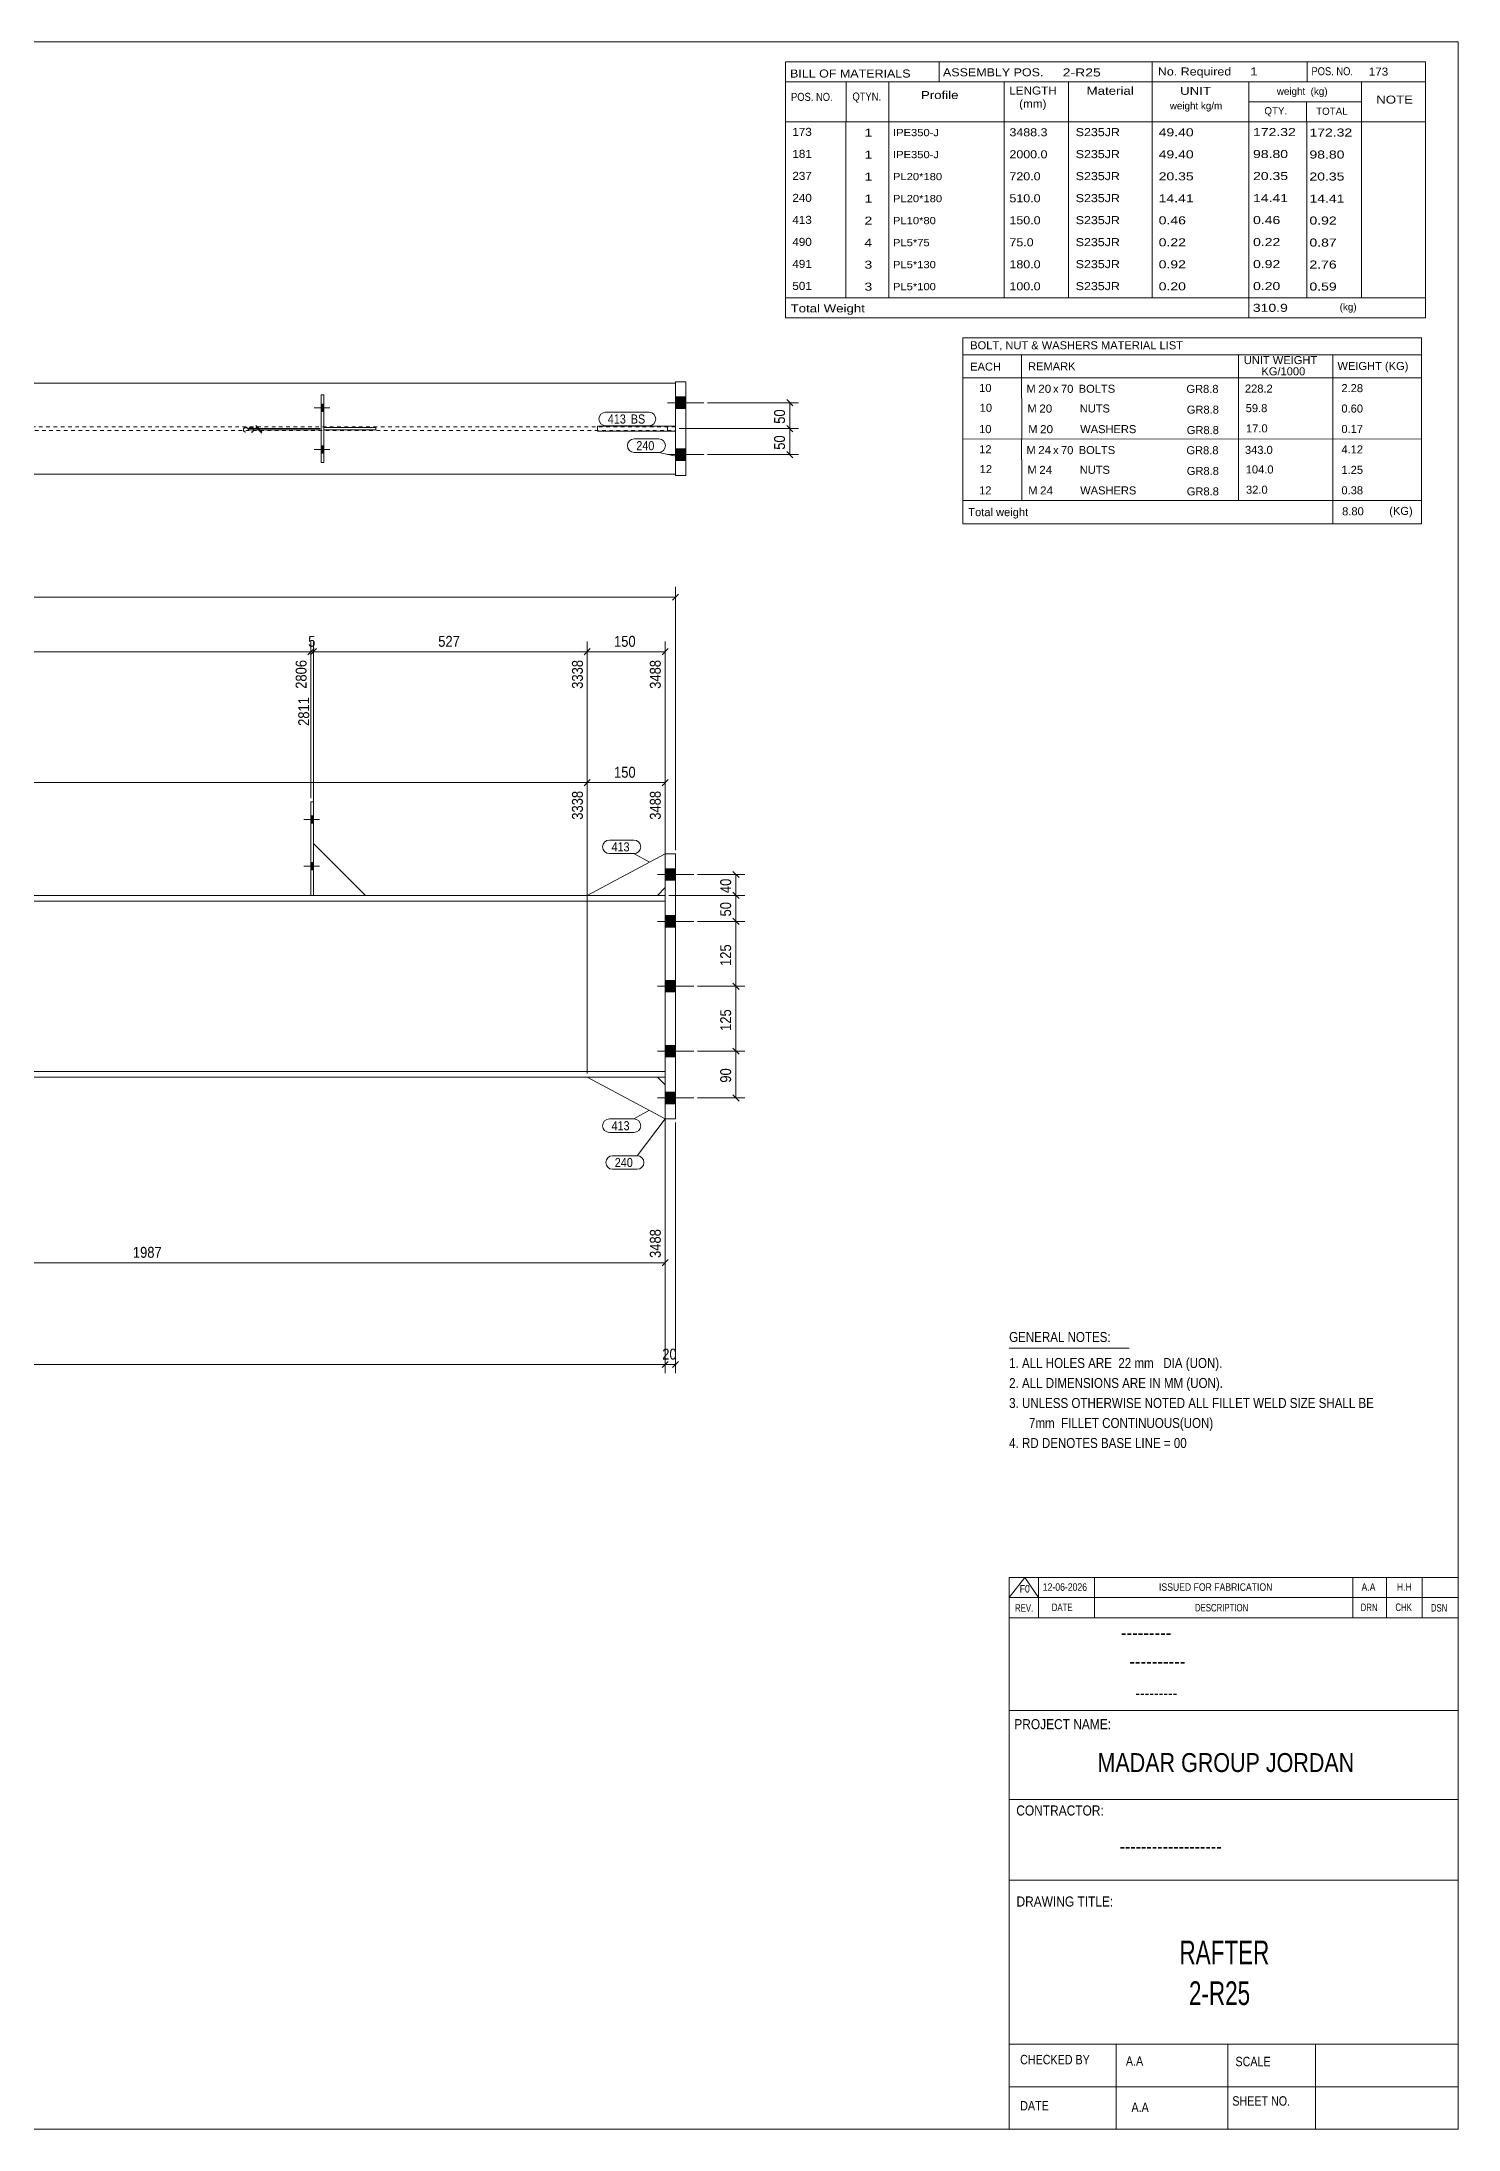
# Model space of a CAD drawing. Header units: millimetres. Extents: x 2 to 825, y 1 to 579.
# Drawn here: x 435 to 825, y 5 to 579 of the extents above; entities that cross this region are included whole.
import ezdxf

# ---------------------------------------------------------------- set-up
doc = ezdxf.new("R2010")
doc.units = ezdxf.units.MM
doc.linetypes.add('XKITLINE00', pattern=[0])
doc.linetypes.add('XKITLINE01', pattern=[4, 1, -1, 1, -1])
for name, color, linetype, lineweight in [('Bolt', 3, 'Continuous', 0), ('Dimensions', 7, 'Continuous', 0), ('DrawingSheet', 5, 'Continuous', 0), ('OtherObjectType', 7, 'Continuous', 0), ('Part', 2, 'Continuous', 0), ('PartMark', 7, 'Continuous', 0)]:
    doc.layers.add(name, color=color, linetype=linetype, lineweight=lineweight)
doc.styles.add('@ARIAL_UNICODE_MS_BOLD', font='ARIAL.TTF')
doc.styles.add('ARIAL', font='ARIAL.TTF')
doc.styles.add('ARIAL_NARROW', font='ARIALN.TTF')
doc.styles.add('COMIC_SANS_MS_BOLD', font='COMICBD.TTF')
doc.styles.add('SWIS721_EX_BT', font='ARIAL.TTF')
doc.styles.add('SWISSE', font='ARIAL.TTF')

# ---------------------------------------------------------------- blocks, each defined once
blk = doc.blocks.new('*A5')
at = {"layer": 'Bolt'}
for points in [[(509.5, 366.14), (510.21, 366.14), (510.21, 364.14), (509.5, 364.14)], [(509.5, 366.14), (510.21, 366.14), (510.21, 364.14), (509.5, 364.14)], [(509.5, 353.28), (510.21, 353.28), (510.21, 351.28), (509.5, 351.28)], [(509.5, 353.28), (510.21, 353.28), (510.21, 351.28), (509.5, 351.28)]]:
    blk.add_hatch(color=3, dxfattribs=at).paths.add_polyline_path(points, flags=17)
at = {"layer": 'Bolt', "color": 3, "linetype": 'XKITLINE00', "lineweight": 0}
for p, q in [((511.87, 365.14), (507.59, 365.14)), ((511.87, 365.14), (507.59, 365.14)), ((510.21, 366.14), (509.5, 366.14)), ((510.21, 366.14), (509.5, 366.14)), ((510.21, 364.14), (509.5, 364.14)), ((510.21, 364.14), (509.5, 364.14)), ((511.87, 352.28), (507.59, 352.28)), ((511.87, 352.28), (507.59, 352.28)), ((510.21, 353.28), (509.5, 353.28)), ((510.21, 353.28), (509.5, 353.28)), ((510.21, 351.28), (509.5, 351.28)), ((510.21, 351.28), (509.5, 351.28))]:
    blk.add_line(p, q, dxfattribs=at)
blk = doc.blocks.new('*A12')
at = {"layer": 'Bolt'}
for points in [[(609.76, 348.42), (606.9, 348.42), (606.9, 351.57), (609.76, 351.57)], [(609.76, 348.42), (606.9, 348.42), (606.9, 351.57), (609.76, 351.57)], [(609.76, 335.57), (606.9, 335.57), (606.9, 338.71), (609.76, 338.71)], [(609.76, 335.57), (606.9, 335.57), (606.9, 338.71), (609.76, 338.71)], [(609.76, 317.71), (606.9, 317.71), (606.9, 320.85), (609.76, 320.85)], [(609.76, 317.71), (606.9, 317.71), (606.9, 320.85), (609.76, 320.85)], [(609.76, 299.85), (606.9, 299.85), (606.9, 303), (609.76, 303)], [(609.76, 299.85), (606.9, 299.85), (606.9, 303), (609.76, 303)], [(609.76, 287), (606.9, 287), (606.9, 290.14), (609.76, 290.14)], [(609.76, 287), (606.9, 287), (606.9, 290.14), (609.76, 290.14)]]:
    blk.add_hatch(color=3, dxfattribs=at).paths.add_polyline_path(points, flags=17)
at = {"layer": 'Bolt', "color": 3, "linetype": 'XKITLINE00', "lineweight": 0}
for p, q in [((609.76, 351.57), (606.9, 351.57)), ((609.76, 351.57), (606.9, 351.57)), ((614.76, 350), (604.76, 350)), ((614.76, 350), (604.76, 350)), ((609.76, 348.42), (606.9, 348.42)), ((609.76, 348.42), (606.9, 348.42)), ((609.76, 338.71), (606.9, 338.71)), ((609.76, 338.71), (606.9, 338.71)), ((614.76, 337.14), (604.76, 337.14)), ((614.76, 337.14), (604.76, 337.14)), ((609.76, 335.57), (606.9, 335.57)), ((609.76, 335.57), (606.9, 335.57)), ((614.76, 319.28), (604.76, 319.28)), ((614.76, 319.28), (604.76, 319.28)), ((609.76, 320.85), (606.9, 320.85)), ((609.76, 320.85), (606.9, 320.85)), ((609.76, 317.71), (606.9, 317.71)), ((609.76, 317.71), (606.9, 317.71)), ((614.76, 301.42), (604.76, 301.42)), ((614.76, 301.42), (604.76, 301.42)), ((609.76, 303), (606.9, 303)), ((609.76, 303), (606.9, 303)), ((609.76, 299.85), (606.9, 299.85)), ((609.76, 299.85), (606.9, 299.85)), ((614.76, 288.57), (604.76, 288.57)), ((614.76, 288.57), (604.76, 288.57)), ((609.76, 290.14), (606.9, 290.14)), ((609.76, 290.14), (606.9, 290.14)), ((609.76, 287), (606.9, 287)), ((609.76, 287), (606.9, 287))]:
    blk.add_line(p, q, dxfattribs=at)
blk = doc.blocks.new('*A14')
at = {"layer": 'Part', "color": 2, "linetype": 'XKITLINE00', "lineweight": 0}
for p, q in [((606.9, 342.71), (113.69, 342.71)), ((606.9, 344.28), (113.85, 344.28)), ((108.58, 294.28), (606.9, 294.28)), ((606.9, 295.85), (108.75, 295.85))]:
    blk.add_line(p, q, dxfattribs=at)
at = {"layer": 'Part', "color": 7, "linetype": 'XKITLINE01', "lineweight": 0}
blk.add_line((606.9, 294.28), (606.9, 344.28), dxfattribs=at)
blk = doc.blocks.new('*A15')
at = {"layer": 'Part', "color": 2, "linetype": 'XKITLINE00', "lineweight": 0}
for p, q in [((509.5, 344.28), (509.5, 370)), ((509.5, 370), (510.21, 370)), ((510.21, 370), (510.21, 344.28))]:
    blk.add_line(p, q, dxfattribs=at)
at = {"layer": 'Part', "color": 7, "linetype": 'XKITLINE01', "lineweight": 0}
blk.add_line((510.21, 344.28), (509.5, 344.28), dxfattribs=at)
blk = doc.blocks.new('*A16')
at = {"layer": 'Part', "color": 2, "linetype": 'XKITLINE00', "lineweight": 0}
blk.add_line((524.5, 344.28), (510.21, 358.57), dxfattribs=at)
at = {"layer": 'Part', "color": 7, "linetype": 'XKITLINE01', "lineweight": 0}
for p, q in [((510.21, 358.57), (510.21, 344.28)), ((510.21, 344.28), (524.5, 344.28))]:
    blk.add_line(p, q, dxfattribs=at)
blk = doc.blocks.new('*A25')
at = {"layer": 'Part', "color": 2, "linetype": 'XKITLINE00', "lineweight": 0}
for p, q in [((606.9, 355.71), (585.48, 344.28)), ((604.76, 344.28), (606.9, 346.42))]:
    blk.add_line(p, q, dxfattribs=at)
at = {"layer": 'Part', "color": 7, "linetype": 'XKITLINE01', "lineweight": 0}
for p, q in [((606.9, 355.71), (606.9, 346.42)), ((585.48, 344.28), (604.76, 344.28))]:
    blk.add_line(p, q, dxfattribs=at)
blk = doc.blocks.new('*A26')
at = {"layer": 'Part', "color": 2, "linetype": 'XKITLINE00', "lineweight": 0}
for p, q in [((585.48, 294.28), (606.9, 282.85)), ((604.76, 294.28), (606.9, 292.14))]:
    blk.add_line(p, q, dxfattribs=at)
at = {"layer": 'Part', "color": 7, "linetype": 'XKITLINE01', "lineweight": 0}
for p, q in [((604.76, 294.28), (585.48, 294.28)), ((606.9, 292.14), (606.9, 282.85))]:
    blk.add_line(p, q, dxfattribs=at)
blk = doc.blocks.new('*A27')
at = {"layer": 'Part', "color": 2, "linetype": 'XKITLINE00', "lineweight": 0}
for p, q in [((609.76, 355.71), (606.9, 355.71)), ((606.9, 355.71), (606.9, 282.85)), ((609.76, 355.71), (609.76, 282.85)), ((609.76, 282.85), (606.9, 282.85))]:
    blk.add_line(p, q, dxfattribs=at)
blk = doc.blocks.new('*A30')
at = {"layer": 'Bolt'}
for points in [[(512.32, 479.32), (513.03, 479.32), (513.03, 477.32), (512.32, 477.32)], [(512.32, 479.32), (513.03, 479.32), (513.03, 477.32), (512.32, 477.32)], [(512.32, 467.89), (513.03, 467.89), (513.03, 465.89), (512.32, 465.89)], [(512.32, 467.89), (513.03, 467.89), (513.03, 465.89), (512.32, 465.89)]]:
    blk.add_hatch(color=3, dxfattribs=at).paths.add_polyline_path(points, flags=17)
at = {"layer": 'Bolt', "color": 3, "linetype": 'XKITLINE00', "lineweight": 0}
for p, q in [((514.69, 478.32), (510.4, 478.32)), ((514.69, 478.32), (510.4, 478.32)), ((513.03, 479.32), (512.32, 479.32)), ((513.03, 479.32), (512.32, 479.32)), ((513.03, 477.32), (512.32, 477.32)), ((513.03, 477.32), (512.32, 477.32)), ((514.69, 466.89), (510.4, 466.89)), ((514.69, 466.89), (510.4, 466.89)), ((513.03, 467.89), (512.32, 467.89)), ((513.03, 467.89), (512.32, 467.89)), ((513.03, 465.89), (512.32, 465.89)), ((513.03, 465.89), (512.32, 465.89))]:
    blk.add_line(p, q, dxfattribs=at)
blk = doc.blocks.new('*A37')
at = {"layer": 'Bolt'}
for points in [[(612.58, 478.18), (609.72, 478.18), (609.72, 481.32), (612.58, 481.32)], [(612.58, 478.18), (609.72, 478.18), (609.72, 481.32), (612.58, 481.32)], [(612.58, 478.18), (609.72, 478.18), (609.72, 481.32), (612.58, 481.32)], [(612.58, 478.18), (609.72, 478.18), (609.72, 481.32), (612.58, 481.32)], [(612.58, 478.18), (609.72, 478.18), (609.72, 481.32), (612.58, 481.32)], [(612.58, 463.89), (609.72, 463.89), (609.72, 467.04), (612.58, 467.04)], [(612.58, 463.89), (609.72, 463.89), (609.72, 467.04), (612.58, 467.04)], [(612.58, 463.89), (609.72, 463.89), (609.72, 467.04), (612.58, 467.04)], [(612.58, 463.89), (609.72, 463.89), (609.72, 467.04), (612.58, 467.04)], [(612.58, 463.89), (609.72, 463.89), (609.72, 467.04), (612.58, 467.04)]]:
    blk.add_hatch(color=3, dxfattribs=at).paths.add_polyline_path(points, flags=17)
at = {"layer": 'Bolt', "color": 3, "linetype": 'XKITLINE00', "lineweight": 0}
for p, q in [((617.58, 479.75), (607.58, 479.75)), ((617.58, 479.75), (607.58, 479.75)), ((617.58, 479.75), (607.58, 479.75)), ((617.58, 479.75), (607.58, 479.75)), ((617.58, 479.75), (607.58, 479.75)), ((612.58, 481.32), (609.72, 481.32)), ((612.58, 481.32), (609.72, 481.32)), ((612.58, 481.32), (609.72, 481.32)), ((612.58, 481.32), (609.72, 481.32)), ((612.58, 481.32), (609.72, 481.32)), ((612.58, 478.18), (609.72, 478.18)), ((612.58, 478.18), (609.72, 478.18)), ((612.58, 478.18), (609.72, 478.18)), ((612.58, 478.18), (609.72, 478.18)), ((612.58, 478.18), (609.72, 478.18)), ((617.58, 465.47), (607.58, 465.47)), ((617.58, 465.47), (607.58, 465.47)), ((617.58, 465.47), (607.58, 465.47)), ((617.58, 465.47), (607.58, 465.47)), ((617.58, 465.47), (607.58, 465.47)), ((612.58, 467.04), (609.72, 467.04)), ((612.58, 467.04), (609.72, 467.04)), ((612.58, 467.04), (609.72, 467.04)), ((612.58, 467.04), (609.72, 467.04)), ((612.58, 467.04), (609.72, 467.04)), ((612.58, 463.89), (609.72, 463.89)), ((612.58, 463.89), (609.72, 463.89)), ((612.58, 463.89), (609.72, 463.89)), ((612.58, 463.89), (609.72, 463.89)), ((612.58, 463.89), (609.72, 463.89))]:
    blk.add_line(p, q, dxfattribs=at)
blk = doc.blocks.new('*A39')
at = {"layer": 'Part', "color": 2, "linetype": 'XKITLINE00', "lineweight": 0}
for p, q in [((609.72, 485.11), (116.82, 485.11)), ((609.72, 460.11), (116.82, 460.11))]:
    blk.add_line(p, q, dxfattribs=at)
at = {"layer": 'Part', "color": 7, "linetype": 'XKITLINE01', "lineweight": 0}
for p, q in [((609.72, 460.11), (609.72, 485.11)), ((609.72, 473.11), (111.56, 473.11)), ((111.56, 472.11), (609.72, 472.11))]:
    blk.add_line(p, q, dxfattribs=at)
blk = doc.blocks.new('*A40')
at = {"layer": 'Part', "color": 2, "linetype": 'XKITLINE00', "lineweight": 0}
for p, q in [((513.03, 481.89), (512.32, 481.89)), ((512.32, 463.32), (512.32, 481.89)), ((513.03, 463.32), (513.03, 481.89)), ((512.32, 463.32), (513.03, 463.32))]:
    blk.add_line(p, q, dxfattribs=at)
blk = doc.blocks.new('*A41')
at = {"layer": 'Part', "color": 2, "linetype": 'XKITLINE00', "lineweight": 0}
for p, q in [((513.03, 472.97), (527.32, 472.97)), ((527.32, 472.25), (513.03, 472.25)), ((527.32, 472.25), (527.32, 472.97))]:
    blk.add_line(p, q, dxfattribs=at)
at = {"layer": 'Part', "color": 7, "linetype": 'XKITLINE01', "lineweight": 0}
blk.add_line((513.03, 472.25), (513.03, 472.97), dxfattribs=at)
blk.add_line((513.03, 472.25), (513.03, 472.97), dxfattribs=at)
blk = doc.blocks.new('*A50')
at = {"layer": 'Part', "color": 2, "linetype": 'XKITLINE00', "lineweight": 0}
for p, q in [((588.29, 471.89), (588.29, 473.32)), ((588.29, 473.32), (609.72, 473.32)), ((609.72, 471.89), (588.29, 471.89)), ((609.72, 473.32), (609.72, 471.89))]:
    blk.add_line(p, q, dxfattribs=at)
at = {"layer": 'Part', "color": 7, "linetype": 'XKITLINE01', "lineweight": 0}
blk.add_line((607.58, 471.89), (607.58, 473.32), dxfattribs=at)
blk = doc.blocks.new('*A51')
at = {"layer": 'Part', "color": 7, "linetype": 'XKITLINE01', "lineweight": 0}
for p, q in [((609.72, 473.32), (588.29, 473.32)), ((588.29, 471.89), (588.29, 473.32)), ((609.72, 471.89), (588.29, 471.89)), ((607.58, 471.89), (607.58, 473.32)), ((609.72, 473.32), (609.72, 471.89))]:
    blk.add_line(p, q, dxfattribs=at)
blk = doc.blocks.new('*A52')
at = {"layer": 'Part', "color": 2, "linetype": 'XKITLINE00', "lineweight": 0}
for p, q in [((612.58, 485.47), (609.72, 485.47)), ((609.72, 485.47), (609.72, 459.75)), ((612.58, 459.75), (612.58, 485.47)), ((612.58, 459.75), (609.72, 459.75))]:
    blk.add_line(p, q, dxfattribs=at)
blk = doc.blocks.new('*A73')
at = {"layer": 'DrawingSheet', "color": 5, "linetype": 'XKITLINE00', "lineweight": 0}
for p, q in [((825, 579), (5, 579)), ((825, 5), (825, 579)), ((5, 5), (825, 5))]:
    blk.add_line(p, q, dxfattribs=at)
blk = doc.blocks.new('*A74')
at = {"layer": 'OtherObjectType', "color": 7, "linetype": 'XKITLINE00', "lineweight": 0}
for p, q in [((688.76, 497.6), (688.75, 486.6)), ((688.76, 497.6), (814.88, 497.6)), ((814.88, 497.6), (814.88, 486.6)), ((688.75, 492.95), (814.88, 492.95)), ((704.87, 492.96), (704.87, 486.6)), ((764.57, 492.96), (764.57, 486.6)), ((790.47, 492.94), (790.47, 486.6)), ((688.76, 486.57), (688.76, 481.07)), ((688.77, 486.6), (814.88, 486.6)), ((704.92, 486.6), (704.92, 480.98)), ((764.57, 486.6), (764.57, 480.98)), ((790.5, 486.6), (790.5, 481.1)), ((814.88, 486.6), (814.88, 481.1)), ((688.79, 480.98), (688.79, 475.37)), ((704.95, 480.98), (704.95, 475.36)), ((764.57, 480.98), (764.57, 475.36)), ((790.5, 480.98), (790.5, 475.48)), ((814.88, 480.98), (814.88, 475.48)), ((688.79, 475.35), (688.79, 469.78)), ((704.95, 475.36), (704.95, 469.74)), ((764.57, 475.36), (764.57, 469.74)), ((790.5, 475.36), (790.5, 469.75)), ((814.88, 475.36), (814.88, 469.75)), ((814.88, 469.75), (688.75, 469.78)), ((688.76, 469.71), (688.76, 464.21)), ((704.92, 469.74), (704.92, 464.12)), ((764.57, 469.74), (764.57, 464.12)), ((790.5, 469.74), (790.5, 464.24)), ((814.88, 469.74), (814.88, 464.24)), ((688.79, 464.12), (688.79, 458.51)), ((704.95, 464.12), (704.95, 458.51)), ((764.57, 464.12), (764.57, 458.51)), ((790.5, 464.12), (790.5, 458.62)), ((814.88, 464.12), (814.88, 458.62)), ((688.79, 458.49), (688.79, 452.92)), ((704.95, 458.5), (704.95, 452.89)), ((764.57, 458.51), (764.57, 452.89)), ((790.5, 458.5), (790.5, 452.9)), ((814.88, 458.5), (814.88, 452.89)), ((814.88, 452.89), (688.75, 452.92)), ((688.78, 452.89), (688.78, 446.48)), ((688.85, 452.88), (814.87, 452.89)), ((790.5, 452.85), (790.5, 446.44)), ((814.87, 452.86), (814.87, 446.44)), ((688.77, 446.44), (814.87, 446.44))]:
    blk.add_line(p, q, dxfattribs=at)
at = {"layer": 'OtherObjectType', "color": 7, "style": 'ARIAL_NARROW'}
for s, width, p in [('BOLT, NUT & WASHERS MATERIAL LIST', 1.211571, (690.79, 494.44)), ('EACH', 1.211571, (690.78, 488.57)), ('REMARK', 1.211571, (706.7, 488.66)), ('UNIT WEIGHT', 1.211571, (766.03, 490.37)), (' KG/1000', 1.211571, (770.02, 487.28)), ('WEIGHT (KG)', 1.211571, (791.78, 488.75)), ('10', 1.211571, (693.26, 482.7)), ('M', 1.211571, (706.26, 482.5)), ('20', 1.275, (709.5, 482.48)), ('x', 1.211571, (713.58, 482.48)), ('70', 1.211571, (715.76, 482.47)), ('BOLTS', 1.211571, (720.63, 482.49)), ('GR8.8', 1.211571, (750.25, 482.44)), ('228.2', 1.211571, (766.34, 482.53)), ('2.28', 1.211571, (792.87, 482.66)), ('10', 1.211571, (693.4, 477.26)), ('M', 1.211571, (706.54, 477.06)), ('20', 1.275, (709.78, 477.04)), ('NUTS', 1.211571, (720.91, 477.06)), ('GR8.8', 1.211571, (750.35, 476.74)), ('59.8', 1.211571, (766.56, 477.15)), ('0.60', 1.211571, (792.87, 477.04)), ('10', 1.211571, (693.24, 471.39)), ('M', 1.211571, (706.76, 471.39)), ('20', 1.275, (710, 471.37)), ('WASHERS', 1.211571, (721.04, 471.38)), ('GR8.8', 1.211571, (750.35, 471.12)), ('17.0', 1.211571, (766.64, 471.59)), ('0.17', 1.211571, (792.87, 471.43)), ('12', 1.211571, (693.26, 465.85)), ('M', 1.211571, (706.26, 465.64)), ('24', 1.275, (709.5, 465.62)), ('x', 1.211571, (713.58, 465.62)), ('70', 1.211571, (715.76, 465.61)), ('BOLTS', 1.211571, (720.63, 465.63)), ('GR8.8', 1.211571, (750.25, 465.58)), ('343.0', 1.211571, (766.34, 465.67)), ('4.12', 1.211571, (792.87, 465.81)), ('12', 1.211571, (693.4, 460.4)), ('M', 1.211571, (706.54, 460.21)), ('24', 1.275, (709.78, 460.19)), ('NUTS', 1.211571, (720.91, 460.2)), ('GR8.8', 1.211571, (750.35, 459.88)), ('104.0', 1.211571, (766.56, 460.3)), ('1.25', 1.211571, (792.87, 460.19)), ('12', 1.211571, (693.24, 454.53)), ('M', 1.211571, (706.76, 454.53)), ('24', 1.275, (710, 454.51)), ('WASHERS', 1.211571, (721.04, 454.53)), ('GR8.8', 1.211571, (750.35, 454.26)), ('32.0', 1.211571, (766.64, 454.73)), ('0.38', 1.211571, (792.87, 454.57)), ('Total weight', 1.211571, (690.26, 448.56)), ('8.80', 1.211571, (793.07, 448.79)), ('(KG)', 1.211571, (806.02, 448.89))]:
    blk.add_text(s, height=2.2, dxfattribs=dict(at, width=width)).set_placement(p)
blk = doc.blocks.new('*A75')
at = {"layer": 'OtherObjectType', "color": 7, "linetype": 'XKITLINE00', "lineweight": 0}
blk.add_line((701.5, 219.82), (734.5, 219.82), dxfattribs=at)
at = {"layer": 'OtherObjectType', "color": 7, "style": 'ARIAL_NARROW', "width": 1.008832}
for s, p in [('GENERAL NOTES:', (701.5, 221.47)), ('1. ALL HOLES ARE  22 mm   DIA (UON).', (701.5, 214.32)), ('2. ALL DIMENSIONS ARE IN MM (UON).', (701.5, 208.82)), ('3. UNLESS OTHERWISE NOTED ALL FILLET WELD SIZE SHALL BE', (701.5, 203.32)), ('7mm  FILLET CONTINUOUS(UON)', (706.95, 197.82)), ('4. RD DENOTES BASE LINE = 00', (701.5, 192.32))]:
    blk.add_text(s, height=2.75, dxfattribs=at).set_placement(p)
blk = doc.blocks.new('*A76')
at = {"layer": 'OtherObjectType', "color": 7, "linetype": 'XKITLINE00', "lineweight": 0}
for p, q in [((701.5, 156.76), (825, 156.76)), ((701.5, 151.21), (705.82, 156.76)), ((701.5, 151.21), (701.5, 156.76)), ((705.82, 156.76), (709.53, 151.21)), ((709.53, 151.21), (709.53, 156.76)), ((724.97, 151.21), (724.97, 156.76)), ((795.98, 151.21), (795.98, 156.76)), ((805.24, 151.21), (805.24, 156.76)), ((815.12, 151.21), (815.12, 156.76)), ((825, 151.21), (825, 156.76)), ((701.5, 151.21), (825, 151.21)), ((701.5, 145.65), (701.5, 151.21)), ((705.21, 151.21), (825, 151.21)), ((709.53, 145.65), (709.53, 151.21)), ((724.97, 145.65), (724.97, 151.21)), ((795.98, 145.65), (795.98, 151.21)), ((805.24, 145.65), (805.24, 151.21)), ((815.12, 145.65), (815.12, 151.21)), ((825, 145.65), (825, 151.21))]:
    blk.add_line(p, q, dxfattribs=at)
at = {"layer": 'OtherObjectType', "color": 7, "style": 'ARIAL_NARROW'}
for s, height, width, p in [('12-06-2026', 2.058, 1.008832, (710.76, 153.06)), ('ISSUED FOR FABRICATION', 2.0583, 1.008832, (742.71, 153.06)), ('A.A', 2.058, 1.008832, (798.4, 153.06)), ('H.H', 2.058, 1.008832, (808.13, 153.06)), ('REV.', 2.058, 0.907949, (703.13, 147.31)), ('F0', 2.058, 1.008832, (704.4, 152.59)), ('DATE', 2.058, 0.907949, (713.23, 147.5)), ('DESCRIPTION', 2.0583, 0.907949, (752.61, 147.39)), ('DRN', 2.058, 0.907949, (798.17, 147.47)), ('CHK', 2.058, 0.907949, (807.72, 147.5)), ('DSN', 2.058, 0.907949, (817.47, 147.35))]:
    blk.add_text(s, height=height, dxfattribs=dict(at, width=width)).set_placement(p)
blk = doc.blocks.new('*A78')
at = {"layer": 'OtherObjectType', "color": 2, "linetype": 'XKITLINE00', "lineweight": 0}
for p, q in [((701.5, 145.65), (825, 145.65)), ((701.5, 5), (701.5, 145.64)), ((824.98, 145.64), (825, 5)), ((825, 120.14), (701.5, 120.14)), ((701.5, 95.63), (825, 95.63)), ((825, 73.49), (701.5, 73.49)), ((825, 28.4), (701.5, 28.4)), ((730.94, 28.4), (730.94, 5)), ((761.62, 5), (761.62, 28.4)), ((785.75, 5), (785.75, 28.4)), ((825, 16.7), (701.5, 16.7)), ((825, 5), (701.5, 5))]:
    blk.add_line(p, q, dxfattribs=at)
at = {"layer": 'OtherObjectType', "color": 4, "style": '@ARIAL_UNICODE_MS_BOLD', "width": 0.85}
blk.add_text('---------', height=3.9, dxfattribs=at).set_placement((732.23, 139.59))
at = {"layer": 'OtherObjectType', "color": 7, "style": 'ARIAL', "width": 0.85}
for s, height, p in [('----------', 3.9, (734.56, 131.77)), ('---------', 3.25, (736.21, 123.31))]:
    blk.add_text(s, height=height, dxfattribs=at).set_placement(p)
at = {"layer": 'OtherObjectType', "color": 3, "width": 0.85}
for s, style, p in [('PROJECT NAME:', 'SWIS721_EX_BT', (702.92, 115.01)), ('CONTRACTOR:', 'SWISSE', (703.47, 91.27)), ('DRAWING TITLE:', 'SWIS721_EX_BT', (703.53, 66.24))]:
    blk.add_text(s, height=2.7618, dxfattribs=dict(at, style=style)).set_placement(p)
at = {"layer": 'OtherObjectType', "color": 7, "width": 0.85}
for s, height, p in [('MADAR GROUP JORDAN', 5.2, (725.79, 103.23)), ('CHECKED BY', 2.592, (704.53, 22.86)), ('A.A', 2.592, (733.61, 22.45)), ('SCALE', 2.592, (763.74, 22.33)), ('DATE', 2.592, (704.54, 10.16)), ('A.A', 2.592, (735.14, 9.76)), ('SHEET NO.', 2.592, (762.87, 11.49))]:
    blk.add_text(s, height=height, dxfattribs=at).set_placement(p)
at = {"layer": 'OtherObjectType', "color": 1}
for s, height, style, width, p in [('-------------------', 3.9, 'COMIC_SANS_MS_BOLD', 0.85, (731.87, 80.86)), ('RAFTER', 6.5, 'ARIAL', 0.68, (748.34, 50.37)), ('2-R25', 6.5, 'ARIAL', 0.68, (750.95, 39.17))]:
    blk.add_text(s, height=height, dxfattribs=dict(at, style=style, width=width)).set_placement(p)
blk = doc.blocks.new('*A79')
at = {"layer": 'OtherObjectType', "color": 7, "linetype": 'XKITLINE00', "lineweight": 0}
for p, q in [((639.98, 573.5), (815.98, 573.5)), ((639.98, 573.5), (639.98, 562.5)), ((682.26, 573.42), (682.26, 567.87)), ((740.85, 568), (740.85, 573.5)), ((783.43, 567.96), (783.43, 573.42)), ((815.98, 568), (815.98, 573.5)), ((639.98, 568), (815.98, 568)), ((656.64, 568), (656.64, 557)), ((668.4, 567.98), (668.4, 557.03)), ((700.12, 567.99), (700.13, 557)), ((717.78, 567.98), (717.78, 557)), ((740.85, 567.98), (740.85, 557)), ((767.43, 568), (767.43, 557)), ((798.42, 568), (798.42, 557)), ((815.98, 568), (815.98, 562.5)), ((639.98, 562.5), (639.98, 557)), ((639.98, 557), (815.98, 557)), ((639.98, 557), (639.98, 550.95)), ((656.63, 557), (656.63, 550.95)), ((668.44, 556.99), (668.44, 550.95)), ((700.12, 557), (700.11, 550.95)), ((717.79, 557), (717.79, 550.95)), ((740.87, 557), (740.87, 550.95)), ((767.44, 557), (767.44, 550.95)), ((767.45, 562.52), (798.45, 562.52)), ((783.28, 562.52), (783.28, 557)), ((783.33, 556.95), (783.33, 550.95)), ((798.43, 557), (798.43, 550.95)), ((815.98, 562.5), (815.98, 557)), ((815.98, 557), (815.98, 550.95)), ((639.98, 550.95), (639.98, 544.9)), ((656.63, 550.95), (656.63, 544.9)), ((668.44, 550.94), (668.44, 544.9)), ((700.12, 550.95), (700.11, 544.9)), ((717.79, 550.95), (717.79, 544.9)), ((740.87, 550.95), (740.87, 544.9)), ((767.44, 550.95), (767.44, 544.9)), ((783.33, 550.9), (783.33, 544.9)), ((798.43, 550.95), (798.43, 544.9)), ((815.98, 550.95), (815.98, 544.9)), ((639.98, 544.9), (639.98, 538.85)), ((656.63, 544.9), (656.63, 538.85)), ((668.44, 544.89), (668.44, 538.85)), ((700.12, 544.9), (700.11, 538.85)), ((717.79, 544.9), (717.79, 538.85)), ((740.87, 544.9), (740.87, 538.85)), ((767.44, 544.9), (767.44, 538.85)), ((783.33, 544.85), (783.33, 538.85)), ((798.43, 544.9), (798.43, 538.85)), ((815.98, 544.9), (815.98, 538.85)), ((639.98, 538.85), (639.98, 532.8)), ((656.63, 538.85), (656.63, 532.8)), ((668.44, 538.84), (668.44, 532.8)), ((700.12, 538.85), (700.11, 532.8)), ((717.79, 538.85), (717.79, 532.8)), ((740.87, 538.85), (740.87, 532.8)), ((767.44, 538.85), (767.44, 532.8)), ((783.33, 538.8), (783.33, 532.8)), ((798.43, 538.85), (798.43, 532.8)), ((815.98, 538.85), (815.98, 532.8)), ((639.98, 532.8), (639.98, 526.75)), ((656.63, 532.8), (656.63, 526.75)), ((668.44, 532.79), (668.44, 526.75)), ((700.12, 532.8), (700.11, 526.75)), ((717.79, 532.8), (717.79, 526.75)), ((740.87, 532.8), (740.87, 526.75)), ((767.44, 532.8), (767.44, 526.75)), ((783.33, 532.75), (783.33, 526.75)), ((798.43, 532.8), (798.43, 526.75)), ((815.98, 532.8), (815.98, 526.75)), ((639.98, 526.75), (639.98, 520.7)), ((656.63, 526.75), (656.63, 520.7)), ((668.44, 526.74), (668.44, 520.7)), ((700.12, 526.75), (700.11, 520.7)), ((717.79, 526.75), (717.79, 520.7)), ((740.87, 526.75), (740.87, 520.7)), ((767.44, 526.75), (767.44, 520.7)), ((783.33, 526.7), (783.33, 520.7)), ((798.43, 526.75), (798.43, 520.7)), ((815.98, 526.75), (815.98, 520.7)), ((639.98, 520.7), (639.98, 514.65)), ((656.63, 520.7), (656.63, 514.65)), ((668.44, 520.69), (668.44, 514.65)), ((700.12, 520.7), (700.11, 514.65)), ((717.79, 520.7), (717.79, 514.65)), ((740.87, 520.7), (740.87, 514.65)), ((767.44, 520.7), (767.44, 514.65)), ((783.33, 520.65), (783.33, 514.65)), ((798.43, 520.7), (798.43, 514.65)), ((815.98, 520.7), (815.98, 514.65)), ((639.98, 514.65), (639.98, 508.6)), ((656.63, 514.65), (656.63, 508.6)), ((668.44, 514.64), (668.44, 508.6)), ((700.12, 514.65), (700.11, 508.6)), ((717.79, 514.65), (717.79, 508.6)), ((740.87, 514.65), (740.87, 508.6)), ((767.44, 514.65), (767.44, 508.6)), ((783.33, 514.6), (783.33, 508.6)), ((798.43, 514.65), (798.43, 508.6)), ((815.98, 514.65), (815.98, 508.6)), ((639.98, 508.6), (815.98, 508.6)), ((639.98, 508.6), (639.98, 503.1)), ((767.44, 508.6), (767.44, 503.1)), ((815.98, 508.6), (815.98, 503.1)), ((639.98, 503.1), (815.98, 503.1))]:
    blk.add_line(p, q, dxfattribs=at)
at = {"layer": 'OtherObjectType', "color": 7, "style": 'ARIAL_NARROW'}
for s, height, width, p in [('BILL OF MATERIALS', 2.2, 1.36, (641.25, 569.16)), ('ASSEMBLY POS.', 2.2, 1.36, (683.3, 569.5)), ('2-R25', 2.2, 1.525501, (716.23, 569.46)), ('No. Required', 2.2, 1.36, (742.39, 569.72)), ('1', 2.2, 1.525501, (767.75, 569.72)), ('POS. NO.', 2.2, 1.02, (784.63, 569.79)), ('173', 2.2, 1.270501, (800.4, 569.69)), ('POS. NO.', 2.2, 1.02, (641.53, 562.74)), ('QTYN.', 2.2, 1.02, (658.42, 562.84)), ('Profile', 2.2, 1.445, (677.26, 563.25)), ('LENGTH', 2.2, 1.275, (701.54, 564.49)), ('(mm)', 2.2, 1.275, (704.26, 560.86)), ('Material', 2.2, 1.445, (722.81, 564.41)), ('UNIT', 2.2, 1.445, (748.52, 564.4)), ('weight  (kg)', 1.98, 1.19, (775.11, 564.39)), ('NOTE', 2.2, 1.445, (802.44, 561.99)), ('weight kg/m', 1.98, 1.19, (745.69, 560.4)), ('QTY.', 1.98, 1.19, (771.68, 559.03)), ('TOTAL', 1.98, 1.19, (785.9, 558.91)), ('173', 2.2, 1.270501, (641.89, 553.12)), ('1', 2.2, 1.525501, (661.71, 552.91)), ('IPE350-J', 1.98, 1.355501, (669.56, 553.04)), ('3488.3', 2.2, 1.355501, (701.59, 553.01)), ('S235JR', 2.2, 1.355501, (719.81, 553.05)), ('49.40', 2.2, 1.525501, (742.62, 552.99)), ('172.32', 2.2, 1.525501, (768.57, 553.07)), ('172.32', 2.2, 1.525501, (784.08, 552.94)), ('181', 2.2, 1.270501, (641.89, 547.07)), ('1', 2.2, 1.525501, (661.71, 546.86)), ('IPE350-J', 1.98, 1.355501, (669.56, 546.99)), ('2000.0', 2.2, 1.355501, (701.59, 546.96)), ('S235JR', 2.2, 1.355501, (719.81, 547)), ('49.40', 2.2, 1.525501, (742.62, 546.94)), ('98.80', 2.2, 1.525501, (768.57, 547.02)), ('98.80', 2.2, 1.525501, (784.08, 546.89)), ('237', 2.2, 1.270501, (641.89, 541.02)), ('1', 2.2, 1.525501, (661.71, 540.81)), ('PL20*180', 1.98, 1.355501, (669.56, 540.94)), ('720.0', 2.2, 1.355501, (701.59, 540.91)), ('S235JR', 2.2, 1.355501, (719.81, 540.95)), ('20.35', 2.2, 1.525501, (742.62, 540.89)), ('20.35', 2.2, 1.525501, (768.57, 540.97)), ('20.35', 2.2, 1.525501, (784.08, 540.84)), ('240', 2.2, 1.270501, (641.89, 534.97)), ('1', 2.2, 1.525501, (661.71, 534.76)), ('PL20*180', 1.98, 1.355501, (669.56, 534.89)), ('510.0', 2.2, 1.355501, (701.59, 534.86)), ('S235JR', 2.2, 1.355501, (719.81, 534.9)), ('14.41', 2.2, 1.525501, (742.62, 534.84)), ('14.41', 2.2, 1.525501, (768.57, 534.92)), ('14.41', 2.2, 1.525501, (784.08, 534.79)), ('413', 2.2, 1.270501, (641.89, 528.92)), ('2', 2.2, 1.525501, (661.71, 528.71)), ('PL10*80', 1.98, 1.355501, (669.56, 528.84)), ('150.0', 2.2, 1.355501, (701.59, 528.81)), ('S235JR', 2.2, 1.355501, (719.81, 528.85)), ('0.46', 2.2, 1.525501, (742.62, 528.79)), ('0.46', 2.2, 1.525501, (768.57, 528.87)), ('0.92', 2.2, 1.525501, (784.08, 528.74)), ('490', 2.2, 1.270501, (641.89, 522.87)), ('4', 2.2, 1.525501, (661.71, 522.66)), ('PL5*75', 1.98, 1.355501, (669.56, 522.79)), ('75.0', 2.2, 1.355501, (701.59, 522.76)), ('S235JR', 2.2, 1.355501, (719.81, 522.8)), ('0.22', 2.2, 1.525501, (742.62, 522.74)), ('0.22', 2.2, 1.525501, (768.57, 522.82)), ('0.87', 2.2, 1.525501, (784.08, 522.69)), ('491', 2.2, 1.270501, (641.89, 516.82)), ('3', 2.2, 1.525501, (661.71, 516.61)), ('PL5*130', 1.98, 1.355501, (669.56, 516.74)), ('180.0', 2.2, 1.355501, (701.59, 516.71)), ('S235JR', 2.2, 1.355501, (719.81, 516.75)), ('0.92', 2.2, 1.525501, (742.62, 516.69)), ('0.92', 2.2, 1.525501, (768.57, 516.77)), ('2.76', 2.2, 1.525501, (784.08, 516.64)), ('501', 2.2, 1.270501, (641.89, 510.77)), ('3', 2.2, 1.525501, (661.71, 510.56)), ('PL5*100', 1.98, 1.355501, (669.56, 510.69)), ('100.0', 2.2, 1.355501, (701.59, 510.66)), ('S235JR', 2.2, 1.355501, (719.81, 510.7)), ('0.20', 2.2, 1.525501, (742.62, 510.64)), ('0.20', 2.2, 1.525501, (768.57, 510.72)), ('0.59', 2.2, 1.525501, (784.08, 510.59)), ('Total Weight', 2.2, 1.445, (641.4, 504.59)), ('310.9', 2.2, 1.525501, (768.52, 504.74)), ('(kg)', 1.98, 1.19, (792.4, 505.11))]:
    blk.add_text(s, height=height, dxfattribs=dict(at, width=width)).set_placement(p)
blk = doc.blocks.new('*A82')
at = {"layer": 'Dimensions', "color": 7, "linetype": 'XKITLINE00', "lineweight": 0}
for p, q in [((100.37, 426.26), (609.76, 426.26)), ((610.61, 427.11), (608.91, 425.41)), ((609.76, 356.71), (609.76, 429.11))]:
    blk.add_line(p, q, dxfattribs=at)
at = {"layer": 'Dimensions', "color": 3}
blk.add_point((609.76, 426.26), dxfattribs=at)
blk = doc.blocks.new('*A88')
at = {"layer": 'Dimensions', "color": 7, "linetype": 'XKITLINE00', "lineweight": 0}
for p, q in [((615.76, 301.42), (628.79, 301.42)), ((625.54, 302.27), (627.24, 300.58)), ((626.39, 288.57), (626.39, 301.42)), ((615.76, 288.57), (628.79, 288.57)), ((625.54, 289.42), (627.24, 287.72))]:
    blk.add_line(p, q, dxfattribs=at)
at = {"layer": 'Dimensions', "color": 3}
for p in [(626.39, 301.42), (626.39, 288.57)]:
    blk.add_point(p, dxfattribs=at)
at = {"layer": 'Dimensions', "color": 3, "style": 'ARIAL', "width": 0.85}
blk.add_text('90', height=3, rotation=90.00021, dxfattribs=at).set_placement((625.04, 292.77))
blk = doc.blocks.new('*A89')
at = {"layer": 'Dimensions', "color": 7, "linetype": 'XKITLINE00', "lineweight": 0}
for p, q in [((615.76, 319.28), (628.79, 319.28)), ((625.54, 320.13), (627.24, 318.43)), ((626.39, 301.42), (626.39, 319.28)), ((615.76, 301.42), (628.79, 301.42)), ((625.54, 302.27), (627.24, 300.58))]:
    blk.add_line(p, q, dxfattribs=at)
at = {"layer": 'Dimensions', "color": 3}
for p in [(626.39, 319.28), (626.39, 301.42)]:
    blk.add_point(p, dxfattribs=at)
at = {"layer": 'Dimensions', "color": 3, "style": 'ARIAL', "width": 0.85}
blk.add_text('125', height=3, rotation=90.00021, dxfattribs=at).set_placement((625.04, 307.01))
blk = doc.blocks.new('*A90')
at = {"layer": 'Dimensions', "color": 7, "linetype": 'XKITLINE00', "lineweight": 0}
for p, q in [((615.76, 337.14), (628.79, 337.14)), ((625.54, 337.99), (627.24, 336.29)), ((626.39, 319.28), (626.39, 337.14)), ((615.76, 319.28), (628.79, 319.28)), ((625.54, 320.13), (627.24, 318.43))]:
    blk.add_line(p, q, dxfattribs=at)
at = {"layer": 'Dimensions', "color": 3}
for p in [(626.39, 337.14), (626.39, 319.28)]:
    blk.add_point(p, dxfattribs=at)
at = {"layer": 'Dimensions', "color": 3, "style": 'ARIAL', "width": 0.85}
blk.add_text('125', height=3, rotation=90.00021, dxfattribs=at).set_placement((625.04, 324.87))
blk = doc.blocks.new('*A91')
at = {"layer": 'Dimensions', "color": 7, "linetype": 'XKITLINE00', "lineweight": 0}
for p, q in [((625.54, 345.13), (627.24, 343.43)), ((607.9, 344.28), (628.79, 344.28)), ((626.39, 337.14), (626.39, 344.28)), ((615.76, 337.14), (628.79, 337.14)), ((625.54, 337.99), (627.24, 336.29))]:
    blk.add_line(p, q, dxfattribs=at)
at = {"layer": 'Dimensions', "color": 3}
for p in [(626.39, 344.28), (626.39, 337.14)]:
    blk.add_point(p, dxfattribs=at)
at = {"layer": 'Dimensions', "color": 3, "style": 'ARIAL', "width": 0.85}
blk.add_text('50', height=3, rotation=90.00021, dxfattribs=at).set_placement((625.04, 338.48))
blk = doc.blocks.new('*A92')
at = {"layer": 'Dimensions', "color": 7, "linetype": 'XKITLINE00', "lineweight": 0}
for p, q in [((625.54, 350.84), (627.24, 349.15)), ((615.76, 350), (628.79, 350)), ((625.54, 345.13), (627.24, 343.43)), ((626.39, 344.28), (626.39, 350)), ((607.9, 344.28), (628.79, 344.28))]:
    blk.add_line(p, q, dxfattribs=at)
at = {"layer": 'Dimensions', "color": 3}
for p in [(626.39, 350), (626.39, 344.28)]:
    blk.add_point(p, dxfattribs=at)
at = {"layer": 'Dimensions', "color": 3, "style": 'ARIAL', "width": 0.85}
blk.add_text('40', height=3, rotation=90.00021, dxfattribs=at).set_placement((625.04, 344.91))
blk = doc.blocks.new('*A94')
at = {"layer": 'PartMark', "color": 7, "linetype": 'XKITLINE00', "lineweight": 0}
for p, q in [((591.57, 359.47), (598.33, 359.47)), ((591.57, 355.77), (598.33, 355.77)), ((602.58, 353.38), (598.33, 355.77))]:
    blk.add_line(p, q, dxfattribs=at)
for centre, start, end in [((591.57, 357.62), 90, 270), ((598.33, 357.62), 270, 90)]:
    blk.add_arc(centre, 1.85, start, end, dxfattribs=at)
at = {"layer": 'PartMark', "color": 3, "style": 'ARIAL', "width": 0.85}
blk.add_text('413', height=2.5, dxfattribs=at).set_placement((592.17, 356.37))
blk = doc.blocks.new('*A95')
at = {"layer": 'PartMark', "color": 7, "linetype": 'XKITLINE00', "lineweight": 0}
for p, q in [((591.57, 282.79), (598.33, 282.79)), ((602.58, 285.18), (598.33, 282.79)), ((591.57, 279.09), (598.33, 279.09))]:
    blk.add_line(p, q, dxfattribs=at)
for centre, start, end in [((591.57, 280.94), 90, 270), ((598.33, 280.94), 270, 90)]:
    blk.add_arc(centre, 1.85, start, end, dxfattribs=at)
at = {"layer": 'PartMark', "color": 3, "style": 'ARIAL', "width": 0.85}
blk.add_text('413', height=2.5, dxfattribs=at).set_placement((592.17, 279.69))
blk = doc.blocks.new('*A96')
at = {"layer": 'PartMark', "color": 7, "linetype": 'XKITLINE00', "lineweight": 0}
for p, q in [((606.9, 282.85), (599.22, 272.68)), ((592.46, 272.68), (599.22, 272.68)), ((592.46, 268.98), (599.22, 268.98))]:
    blk.add_line(p, q, dxfattribs=at)
for centre, start, end in [((592.46, 270.83), 90, 270), ((599.22, 270.83), 270, 90)]:
    blk.add_arc(centre, 1.85, start, end, dxfattribs=at)
at = {"layer": 'PartMark', "color": 3, "style": 'ARIAL', "width": 0.85}
blk.add_text('240', height=2.5, dxfattribs=at).set_placement((593.06, 269.58))
blk = doc.blocks.new('*A109')
at = {"layer": 'Dimensions', "color": 7, "linetype": 'XKITLINE00', "lineweight": 0}
for p, q in [((606.9, 293.28), (606.9, 212.88)), ((108.58, 215.28), (606.9, 215.28)), ((607.75, 216.13), (606.06, 214.43))]:
    blk.add_line(p, q, dxfattribs=at)
at = {"layer": 'Dimensions', "color": 3}
blk.add_point((606.9, 215.28), dxfattribs=at)
blk = doc.blocks.new('*A110')
at = {"layer": 'Dimensions', "color": 7, "linetype": 'XKITLINE00', "lineweight": 0}
for p, q in [((606.9, 293.28), (606.9, 212.88)), ((609.76, 281.85), (609.76, 212.88)), ((607.75, 216.13), (606.06, 214.43)), ((606.9, 215.28), (609.76, 215.28)), ((610.61, 216.13), (608.91, 214.43))]:
    blk.add_line(p, q, dxfattribs=at)
at = {"layer": 'Dimensions', "color": 3}
for p in [(606.9, 215.28), (609.76, 215.28)]:
    blk.add_point(p, dxfattribs=at)
at = {"layer": 'Dimensions', "color": 3, "style": 'ARIAL', "width": 0.85}
blk.add_text('20', height=3, dxfattribs=at).set_placement((606.11, 216.63))
blk = doc.blocks.new('*A111')
at = {"layer": 'Dimensions', "color": 7, "linetype": 'XKITLINE00', "lineweight": 0}
for p, q in [((108.58, 375.28), (585.48, 375.28)), ((586.32, 376.13), (584.63, 374.43)), ((585.48, 295.28), (585.48, 378.13))]:
    blk.add_line(p, q, dxfattribs=at)
at = {"layer": 'Dimensions', "color": 3}
blk.add_point((585.48, 375.28), dxfattribs=at)
at = {"layer": 'Dimensions', "color": 3, "style": 'ARIAL', "width": 0.85}
blk.add_text('3338', height=3, rotation=90.00021, dxfattribs=at).set_placement((584.28, 365.08))
blk = doc.blocks.new('*A112')
at = {"layer": 'Dimensions', "color": 7, "linetype": 'XKITLINE00', "lineweight": 0}
for p, q in [((586.32, 376.13), (584.63, 374.43)), ((585.48, 295.28), (585.48, 378.13)), ((585.48, 375.28), (606.9, 375.28)), ((607.75, 376.13), (606.06, 374.43)), ((606.9, 345.28), (606.9, 378.13))]:
    blk.add_line(p, q, dxfattribs=at)
at = {"layer": 'Dimensions', "color": 3}
for p in [(585.48, 375.28), (606.9, 375.28)]:
    blk.add_point(p, dxfattribs=at)
at = {"layer": 'Dimensions', "color": 3, "style": 'ARIAL', "width": 0.85}
blk.add_text('150', height=3, dxfattribs=at).set_placement((592.85, 376.63))
blk.add_text('3488', height=3, rotation=90.00021, dxfattribs=at).set_placement((605.7, 365.08))
blk = doc.blocks.new('*A115')
at = {"layer": 'Dimensions', "color": 7, "linetype": 'XKITLINE00', "lineweight": 0}
for p, q in [((323.07, 294.85), (323.07, 240.88)), ((606.9, 293.28), (606.9, 240.88)), ((323.92, 244.13), (322.22, 242.43)), ((323.07, 243.28), (606.9, 243.28)), ((607.75, 244.13), (606.06, 242.43))]:
    blk.add_line(p, q, dxfattribs=at)
at = {"layer": 'Dimensions', "color": 3}
for p in [(323.07, 243.28), (606.9, 243.28)]:
    blk.add_point(p, dxfattribs=at)
at = {"layer": 'Dimensions', "color": 3, "style": 'ARIAL', "width": 0.85}
blk.add_text('1987', height=3, dxfattribs=at).set_placement((460.54, 244.63))
blk.add_text('3488', height=3, rotation=90.00021, dxfattribs=at).set_placement((605.7, 244.58))
blk = doc.blocks.new('*A120')
at = {"layer": 'Dimensions', "color": 7, "linetype": 'XKITLINE00', "lineweight": 0}
for p, q in [((324.5, 359.57), (324.5, 414.13)), ((509.5, 371), (509.5, 414.13)), ((325.35, 412.13), (323.65, 410.43)), ((324.5, 411.28), (509.5, 411.28)), ((510.35, 412.13), (508.65, 410.43))]:
    blk.add_line(p, q, dxfattribs=at)
at = {"layer": 'Dimensions', "color": 3}
for p in [(324.5, 411.28), (509.5, 411.28)]:
    blk.add_point(p, dxfattribs=at)
at = {"layer": 'Dimensions', "color": 3, "style": 'ARIAL', "width": 0.85}
blk.add_text('1295', height=3, dxfattribs=at).set_placement((412.55, 412.63))
blk.add_text('2806', height=3, rotation=90.00021, dxfattribs=at).set_placement((508.3, 401.08))
blk = doc.blocks.new('*A121')
at = {"layer": 'Dimensions', "color": 7, "linetype": 'XKITLINE00', "lineweight": 0}
for p, q in [((509.5, 371), (509.5, 414.13)), ((510.21, 359.57), (510.21, 414.13)), ((510.35, 412.13), (508.65, 410.43)), ((511.06, 412.13), (509.37, 410.43)), ((509.5, 411.28), (510.21, 411.28))]:
    blk.add_line(p, q, dxfattribs=at)
at = {"layer": 'Dimensions', "color": 3}
for p in [(509.5, 411.28), (510.21, 411.28)]:
    blk.add_point(p, dxfattribs=at)
at = {"layer": 'Dimensions', "color": 3, "style": 'ARIAL', "width": 0.85}
blk.add_text('5', height=3, dxfattribs=at).set_placement((508.74, 412.63))
blk.add_text('2811', height=3, rotation=90.00021, dxfattribs=at).set_placement((509.01, 390.88))
blk = doc.blocks.new('*A122')
at = {"layer": 'Dimensions', "color": 7, "linetype": 'XKITLINE00', "lineweight": 0}
for p, q in [((510.21, 359.57), (510.21, 414.13)), ((585.48, 295.28), (585.48, 414.13)), ((511.06, 412.13), (509.37, 410.43)), ((510.21, 411.28), (585.48, 411.28)), ((586.32, 412.13), (584.63, 410.43))]:
    blk.add_line(p, q, dxfattribs=at)
at = {"layer": 'Dimensions', "color": 3}
for p in [(510.21, 411.28), (585.48, 411.28)]:
    blk.add_point(p, dxfattribs=at)
at = {"layer": 'Dimensions', "color": 3, "style": 'ARIAL', "width": 0.85}
blk.add_text('527', height=3, dxfattribs=at).set_placement((544.51, 412.63))
blk.add_text('3338', height=3, rotation=90.00021, dxfattribs=at).set_placement((584.28, 401.08))
blk = doc.blocks.new('*A123')
at = {"layer": 'Dimensions', "color": 7, "linetype": 'XKITLINE00', "lineweight": 0}
for p, q in [((585.48, 295.28), (585.48, 414.13)), ((606.9, 345.28), (606.9, 414.13)), ((586.32, 412.13), (584.63, 410.43)), ((585.48, 411.28), (606.9, 411.28)), ((607.75, 412.13), (606.06, 410.43))]:
    blk.add_line(p, q, dxfattribs=at)
at = {"layer": 'Dimensions', "color": 3}
for p in [(585.48, 411.28), (606.9, 411.28)]:
    blk.add_point(p, dxfattribs=at)
at = {"layer": 'Dimensions', "color": 3, "style": 'ARIAL', "width": 0.85}
blk.add_text('150', height=3, dxfattribs=at).set_placement((592.85, 412.63))
blk.add_text('3488', height=3, rotation=90.00021, dxfattribs=at).set_placement((605.7, 401.08))
blk = doc.blocks.new('*A124')
at = {"layer": 'Dimensions', "color": 7, "linetype": 'XKITLINE00', "lineweight": 0}
for p, q in [((610.72, 472.61), (643.61, 472.61)), ((640.36, 473.46), (642.05, 471.76)), ((641.21, 465.47), (641.21, 472.61)), ((618.58, 465.47), (643.61, 465.47)), ((640.36, 466.31), (642.05, 464.62))]:
    blk.add_line(p, q, dxfattribs=at)
at = {"layer": 'Dimensions', "color": 3}
for p in [(641.21, 472.61), (641.21, 465.47)]:
    blk.add_point(p, dxfattribs=at)
at = {"layer": 'Dimensions', "color": 3, "style": 'ARIAL', "width": 0.85}
blk.add_text('50', height=3, rotation=90.00021, dxfattribs=at).set_placement((639.86, 466.81))
blk = doc.blocks.new('*A125')
at = {"layer": 'Dimensions', "color": 7, "linetype": 'XKITLINE00', "lineweight": 0}
for p, q in [((618.58, 479.75), (643.61, 479.75)), ((640.36, 480.6), (642.05, 478.9)), ((641.21, 472.61), (641.21, 479.75)), ((610.72, 472.61), (643.61, 472.61)), ((640.36, 473.46), (642.05, 471.76))]:
    blk.add_line(p, q, dxfattribs=at)
at = {"layer": 'Dimensions', "color": 3}
for p in [(641.21, 479.75), (641.21, 472.61)]:
    blk.add_point(p, dxfattribs=at)
at = {"layer": 'Dimensions', "color": 3, "style": 'ARIAL', "width": 0.85}
blk.add_text('50', height=3, rotation=90.00021, dxfattribs=at).set_placement((639.86, 473.95))
blk = doc.blocks.new('*A128')
at = {"layer": 'Dimensions', "color": 7, "linetype": 'XKITLINE00', "lineweight": 0}
for p, q in [((512.03, 472.61), (492.34, 472.61)), ((512.03, 472.25), (492.34, 472.25)), ((494.34, 473.46), (496.04, 471.76)), ((494.34, 473.1), (496.04, 471.4)), ((495.19, 472.25), (495.19, 472.61))]:
    blk.add_line(p, q, dxfattribs=at)
at = {"layer": 'Dimensions', "color": 3}
for p in [(495.19, 472.61), (495.19, 472.25)]:
    blk.add_point(p, dxfattribs=at)
at = {"layer": 'Dimensions', "color": 3, "style": 'ARIAL', "width": 0.85}
blk.add_text('3', height=3, rotation=90.00021, dxfattribs=at).set_placement((493.84, 471.32))
blk = doc.blocks.new('*A134')
at = {"layer": 'PartMark', "color": 7, "linetype": 'XKITLINE00', "lineweight": 0}
for p, q in [((598.38, 469.79), (605.14, 469.79)), ((598.38, 466.09), (605.14, 466.09)), ((610.33, 464.94), (605.14, 466.09))]:
    blk.add_line(p, q, dxfattribs=at)
for centre, start, end in [((598.38, 467.94), 90, 270), ((605.14, 467.94), 270, 90)]:
    blk.add_arc(centre, 1.85, start, end, dxfattribs=at)
at = {"layer": 'PartMark', "color": 3, "style": 'ARIAL', "width": 0.85}
blk.add_text('240', height=2.5, dxfattribs=at).set_placement((598.98, 466.69))
blk = doc.blocks.new('*A142')
at = {"layer": 'PartMark', "color": 7, "linetype": 'XKITLINE00', "lineweight": 0}
for p, q in [((590.54, 477.12), (602.5, 477.12)), ((588.29, 473.32), (590.54, 473.42)), ((590.54, 473.42), (602.5, 473.42))]:
    blk.add_line(p, q, dxfattribs=at)
for centre, start, end in [((590.54, 475.27), 90, 270), ((602.5, 475.27), 270, 90)]:
    blk.add_arc(centre, 1.85, start, end, dxfattribs=at)
at = {"layer": 'PartMark', "color": 3, "style": 'ARIAL', "width": 0.85}
for s, p in [('413', (591.14, 474.02)), ('BS', (597.46, 474.02))]:
    blk.add_text(s, height=2.5, dxfattribs=at).set_placement(p)

msp = doc.modelspace()

# ---------------------------------------------------------------- block references
at = {"lineweight": 0}
for name in ['*A73', '*A79', '*A74', '*A52', '*A30', '*A40', '*A142', '*A37', '*A125', '*A128', '*A41', '*A50', '*A51', '*A124', '*A134', '*A82', '*A120', '*A121', '*A122', '*A123', '*A111', '*A112', '*A15', '*A5', '*A16', '*A94', '*A25', '*A12', '*A27', '*A92', '*A91', '*A90', '*A89', '*A88', '*A109', '*A115', '*A26', '*A110', '*A95', '*A96', '*A75', '*A76', '*A78']:
    msp.add_blockref(name, (0, 0), dxfattribs=at)
at = {"layer": 'Part', "lineweight": 0}
for name in ['*A39', '*A14']:
    msp.add_blockref(name, (0, 0), dxfattribs=at)

doc.saveas('drawing.dxf')
